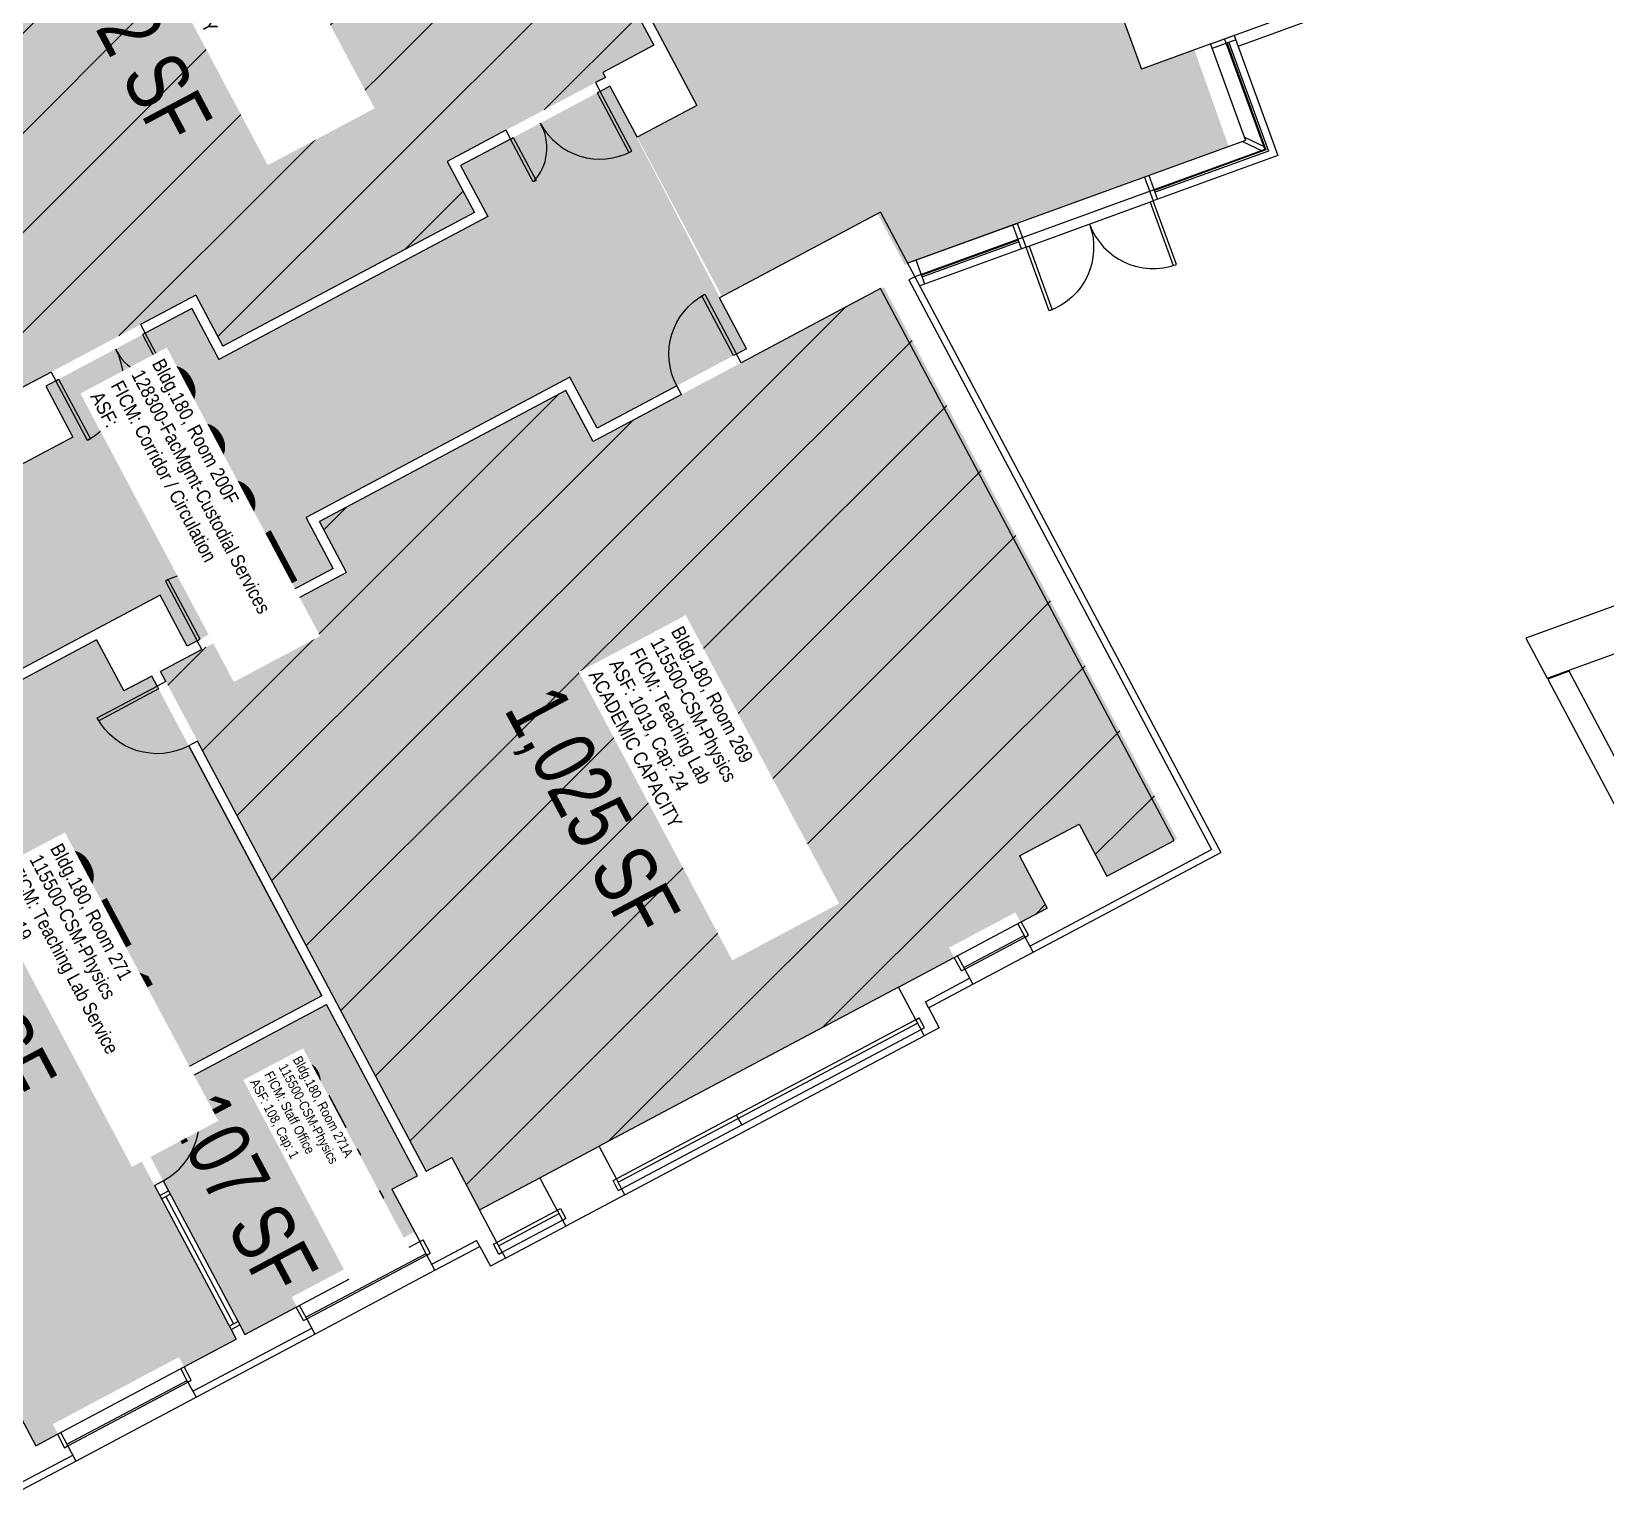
# Model space of a CAD drawing. Header units: inches. Extents: x 69211883 to 69217631, y 27675792 to 27679139.
# Drawn here: x 69212962 to 69213799, y 27676040 to 27676817 of the extents above; entities that cross this region are included whole.
import ezdxf
from ezdxf.enums import TextEntityAlignment as Align

# ---------------------------------------------------------------- set-up
doc = ezdxf.new("R2010")
doc.units = ezdxf.units.IN
doc.header["$LTSCALE"] = 0.25
doc.header["$MEASUREMENT"] = 0
doc.layers.get('0').update_dxf_attribs({"linetype": 'CONTINUOUS'})
for name, color, linetype in [('A-DOOR', 2, 'CONTINUOUS'), ('A-FLOR', 3, 'CONTINUOUS'), ('A-GLAZ', 1, 'CONTINUOUS'), ('A-IDEN-RNUM', 7, 'CONTINUOUS'), ('A-IDEN-SNUM', 4, 'CONTINUOUS'), ('A-IDEN-VNUM', 4, 'CONTINUOUS'), ('A-ROOF', 2, 'CONTINUOUS'), ('A-WALL', 5, 'CONTINUOUS'), ('AREA-TEXT', 3, 'CONTINUOUS'), ('Rooms-Capacity', 4, 'CONTINUOUS'), ('Rooms-Category-Color', 7, 'CONTINUOUS'), ('Rooms-College-Color', 7, 'CONTINUOUS'), ('Rooms-Department-Color', 7, 'CONTINUOUS'), ('Rooms-Division-Color', 7, 'CONTINUOUS'), ('Rooms-Information', 7, 'CONTINUOUS')]:
    doc.layers.add(name, color=color, linetype=linetype)
doc.styles.add('CP_AREA', font='arial.ttf', dxfattribs={"height": 15})
doc.styles.add('CP_ROOMSNUMBER', font='arial.ttf', dxfattribs={"height": 1})
doc.styles.add('CP_ROOMVNUMBER', font='arial.ttf', dxfattribs={"width": 0.85, "height": 0.075})
pattern_1 = [(45, (0, 0), (-26.516504294, 26.516504294), [])]

# ---------------------------------------------------------------- blocks, each defined once
blk = doc.blocks.new('Z08D36')
at = {"linetype": 'Continuous', "lineweight": -3}
blk.add_lwpolyline([(-18, 0), (-16.25, 0), (-16.25, 36), (-18, 36)], close=True, dxfattribs=at)
blk.add_arc((-18, 0), 36, 0, 90)

msp = doc.modelspace()

# ---------------------------------------------------------------- hatches: boundary and pattern name
at = {"layer": 'Rooms-Capacity'}
h = msp.add_hatch(dxfattribs=at)
h.set_pattern_fill('ANSI31', color=256, scale=300, style=0)
h.set_pattern_definition(pattern_1)
h.paths.add_polyline_path([(69213267.37, 27676792.63), (69213265.96, 27676795.28), (69213293.11, 27676809.71), (69213230.39, 27676927.66), (69213203.24, 27676913.22), (69213184.93, 27676947.66), (69213212.08, 27676962.09), (69213153.85, 27677071.62), (69213126.7, 27677057.18), (69213105.57, 27677096.91), (69212803.61, 27676936.35), (69212824.03, 27676897.93), (69212792.25, 27676881.03), (69212771.82, 27676919.45), (69212734.4, 27676899.56), (69212910.63, 27676568.12), (69212948.06, 27676588.02), (69212933.62, 27676615.17), (69213049.5, 27676676.78), (69213063.93, 27676649.63), (69213197.7, 27676720.76), (69213183.26, 27676747.91), (69213267.37, 27676792.63)])
h = msp.add_hatch(dxfattribs=at)
h.set_pattern_fill('ANSI31', color=256, scale=300, style=0)
h.set_pattern_definition(pattern_1)
h.paths.add_polyline_path([(69213488.27, 27676343.09), (69213502.39, 27676350.6), (69213487.61, 27676378.41), (69213519.39, 27676395.31), (69213534.18, 27676367.5), (69213571.6, 27676387.4), (69213415.44, 27676681.09), (69213260.81, 27676598.87), (69213246.37, 27676626.02), (69213115.26, 27676556.3), (69213129.69, 27676529.15), (69213030.69, 27676476.51), (69213172.06, 27676210.64), (69213185.64, 27676217.85), (69213200.43, 27676190.04), (69213232.21, 27676206.94), (69213233.98, 27676207.88), (69213262.23, 27676222.9), (69213264, 27676223.84), (69213422.93, 27676308.35), (69213424.69, 27676309.29), (69213452.95, 27676324.31), (69213450.19, 27676329.5), (69213485.51, 27676348.28)])
at = {"layer": 'Rooms-Category-Color', "true_color": 0xadadad}
for points in [[(69213301.86, 27677207.23), (69213387.65, 27676971.53), (69213477.16, 27677004.11), (69213552.56, 27676796.95), (69213580.74, 27676807.21), (69213598.97, 27676755.84), (69213426.67, 27676692.85), (69213412.17, 27676720.12), (69213329.34, 27676676.08), (69213284.27, 27676760.84), (69213316.05, 27676777.74), (69213134.9, 27677118.45), (69213116.63, 27677108.74)], [(69213269.83, 27676787.99), (69213190.36, 27676745.74), (69213204.8, 27676718.59), (69213061.76, 27676642.53), (69213047.33, 27676669.68), (69212969.63, 27676628.37), (69212984.06, 27676601.22), (69212728.01, 27676465.07), (69212713.57, 27676492.22), (69212634.11, 27676449.97), (69212648.54, 27676422.82), (69212616.76, 27676405.92), (69212602.32, 27676433.07), (69212491.4, 27676374.09), (69212505.84, 27676346.94), (69212253.59, 27676212.82), (69212239.15, 27676239.97), (69212170.45, 27676203.44), (69212229.73, 27676093.81), (69212297.69, 27676129.88), (69212311.92, 27676103.11), (69212394.59, 27676146.93), (69212381.27, 27676171.98), (69212418.57, 27676191.82), (69212433.01, 27676164.67), (69212510.71, 27676205.98), (69212496.27, 27676233.13), (69212694.94, 27676338.76), (69212709.37, 27676311.61), (69212895.79, 27676410.73), (69212881.35, 27676437.88), (69213030.46, 27676517.16), (69213044.89, 27676490.01), (69213122.59, 27676531.32), (69213108.16, 27676558.47), (69213248.55, 27676633.12), (69213262.98, 27676605.97), (69213342.45, 27676648.22)]]:
    msp.add_hatch(color=253, dxfattribs=at).paths.add_polyline_path(points)
at = {"layer": 'Rooms-Category-Color', "true_color": 0xe3f498}
for points in [[(69213267.37, 27676792.63), (69213265.96, 27676795.28), (69213293.11, 27676809.71), (69213230.39, 27676927.66), (69213203.24, 27676913.22), (69213184.93, 27676947.66), (69213212.08, 27676962.09), (69213153.85, 27677071.62), (69213126.7, 27677057.18), (69213105.57, 27677096.91), (69212803.61, 27676936.35), (69212824.03, 27676897.93), (69212792.25, 27676881.03), (69212771.82, 27676919.45), (69212734.4, 27676899.56), (69212910.63, 27676568.12), (69212948.06, 27676588.02), (69212933.62, 27676615.17), (69213049.5, 27676676.78), (69213063.93, 27676649.63), (69213197.7, 27676720.76), (69213183.26, 27676747.91), (69213267.37, 27676792.63)], [(69213488.27, 27676343.09), (69213502.39, 27676350.6), (69213487.61, 27676378.41), (69213519.39, 27676395.31), (69213534.18, 27676367.5), (69213571.6, 27676387.4), (69213415.44, 27676681.09), (69213260.81, 27676598.87), (69213246.37, 27676626.02), (69213115.26, 27676556.3), (69213129.69, 27676529.15), (69213030.69, 27676476.51), (69213172.06, 27676210.64), (69213185.64, 27676217.85), (69213200.43, 27676190.04), (69213232.21, 27676206.94), (69213233.98, 27676207.88), (69213262.23, 27676222.9), (69213264, 27676223.84), (69213422.93, 27676308.35), (69213424.69, 27676309.29), (69213452.95, 27676324.31), (69213450.19, 27676329.5), (69213485.51, 27676348.28)], [(69213043.32, 27676106.36), (69213071.02, 27676121.1), (69213007.76, 27676240.07), (69213007.76, 27676240.07), (69213005.3, 27676244.71), (69213116.56, 27676303.86), (69213026.07, 27676474.05), (69213011.16, 27676466.13), (69212996.72, 27676493.28), (69212888.45, 27676435.71), (69212902.89, 27676408.56), (69212808.19, 27676358.21), (69212964.41, 27676064.41), (69212976.22, 27676070.69), (69212973.4, 27676075.98), (69213040.5, 27676111.66)]]:
    msp.add_hatch(color=61, dxfattribs=at).paths.add_polyline_path(points)
at = {"layer": 'Rooms-Category-Color', "true_color": 0xfa9ba3}
msp.add_hatch(color=241, dxfattribs=at).paths.add_polyline_path([(69213165.88, 27676178.33), (69213153.86, 27676200.96), (69213167.43, 27676208.17), (69213119.02, 27676299.23), (69213012.4, 27676242.54), (69213075.66, 27676123.56), (69213103.36, 27676138.29), (69213100.54, 27676143.59)])
at = {"layer": 'Rooms-College-Color', "true_color": 0xadadad}
for points in [[(69213301.86, 27677207.23), (69213387.65, 27676971.53), (69213477.16, 27677004.11), (69213552.56, 27676796.95), (69213580.74, 27676807.21), (69213598.97, 27676755.84), (69213426.67, 27676692.85), (69213412.17, 27676720.12), (69213329.34, 27676676.08), (69213284.27, 27676760.84), (69213316.05, 27676777.74), (69213134.9, 27677118.45), (69213116.63, 27677108.74)], [(69213269.83, 27676787.99), (69213190.36, 27676745.74), (69213204.8, 27676718.59), (69213061.76, 27676642.53), (69213047.33, 27676669.68), (69212969.63, 27676628.37), (69212984.06, 27676601.22), (69212728.01, 27676465.07), (69212713.57, 27676492.22), (69212634.11, 27676449.97), (69212648.54, 27676422.82), (69212616.76, 27676405.92), (69212602.32, 27676433.07), (69212491.4, 27676374.09), (69212505.84, 27676346.94), (69212253.59, 27676212.82), (69212239.15, 27676239.97), (69212170.45, 27676203.44), (69212229.73, 27676093.81), (69212297.69, 27676129.88), (69212311.92, 27676103.11), (69212394.59, 27676146.93), (69212381.27, 27676171.98), (69212418.57, 27676191.82), (69212433.01, 27676164.67), (69212510.71, 27676205.98), (69212496.27, 27676233.13), (69212694.94, 27676338.76), (69212709.37, 27676311.61), (69212895.79, 27676410.73), (69212881.35, 27676437.88), (69213030.46, 27676517.16), (69213044.89, 27676490.01), (69213122.59, 27676531.32), (69213108.16, 27676558.47), (69213248.55, 27676633.12), (69213262.98, 27676605.97), (69213342.45, 27676648.22)]]:
    msp.add_hatch(color=253, dxfattribs=at).paths.add_polyline_path(points)
at = {"layer": 'Rooms-College-Color', "true_color": 0xffe090}
for points in [[(69213267.37, 27676792.63), (69213265.96, 27676795.28), (69213293.11, 27676809.71), (69213230.39, 27676927.66), (69213203.24, 27676913.22), (69213184.93, 27676947.66), (69213212.08, 27676962.09), (69213153.85, 27677071.62), (69213126.7, 27677057.18), (69213105.57, 27677096.91), (69212803.61, 27676936.35), (69212824.03, 27676897.93), (69212792.25, 27676881.03), (69212771.82, 27676919.45), (69212734.4, 27676899.56), (69212910.63, 27676568.12), (69212948.06, 27676588.02), (69212933.62, 27676615.17), (69213049.5, 27676676.78), (69213063.93, 27676649.63), (69213197.7, 27676720.76), (69213183.26, 27676747.91), (69213267.37, 27676792.63)], [(69213488.27, 27676343.09), (69213502.39, 27676350.6), (69213487.61, 27676378.41), (69213519.39, 27676395.31), (69213534.18, 27676367.5), (69213571.6, 27676387.4), (69213415.44, 27676681.09), (69213260.81, 27676598.87), (69213246.37, 27676626.02), (69213115.26, 27676556.3), (69213129.69, 27676529.15), (69213030.69, 27676476.51), (69213172.06, 27676210.64), (69213185.64, 27676217.85), (69213200.43, 27676190.04), (69213232.21, 27676206.94), (69213233.98, 27676207.88), (69213262.23, 27676222.9), (69213264, 27676223.84), (69213422.93, 27676308.35), (69213424.69, 27676309.29), (69213452.95, 27676324.31), (69213450.19, 27676329.5), (69213485.51, 27676348.28)], [(69213043.32, 27676106.36), (69213071.02, 27676121.1), (69213007.76, 27676240.07), (69213007.76, 27676240.07), (69213005.3, 27676244.71), (69213116.56, 27676303.86), (69213026.07, 27676474.05), (69213011.16, 27676466.13), (69212996.72, 27676493.28), (69212888.45, 27676435.71), (69212902.89, 27676408.56), (69212808.19, 27676358.21), (69212964.41, 27676064.41), (69212976.22, 27676070.69), (69212973.4, 27676075.98), (69213040.5, 27676111.66)], [(69213165.88, 27676178.33), (69213153.86, 27676200.96), (69213167.43, 27676208.17), (69213119.02, 27676299.23), (69213012.4, 27676242.54), (69213075.66, 27676123.56), (69213103.36, 27676138.29), (69213100.54, 27676143.59)]]:
    msp.add_hatch(color=41, dxfattribs=at).paths.add_polyline_path(points)
at = {"layer": 'Rooms-Department-Color', "true_color": 0xacacac}
for points in [[(69213301.86, 27677207.23), (69213387.65, 27676971.53), (69213477.16, 27677004.11), (69213552.56, 27676796.95), (69213580.74, 27676807.21), (69213598.97, 27676755.84), (69213426.67, 27676692.85), (69213412.17, 27676720.12), (69213329.34, 27676676.08), (69213284.27, 27676760.84), (69213316.05, 27676777.74), (69213134.9, 27677118.45), (69213116.63, 27677108.74)], [(69213269.83, 27676787.99), (69213190.36, 27676745.74), (69213204.8, 27676718.59), (69213061.76, 27676642.53), (69213047.33, 27676669.68), (69212969.63, 27676628.37), (69212984.06, 27676601.22), (69212728.01, 27676465.07), (69212713.57, 27676492.22), (69212634.11, 27676449.97), (69212648.54, 27676422.82), (69212616.76, 27676405.92), (69212602.32, 27676433.07), (69212491.4, 27676374.09), (69212505.84, 27676346.94), (69212253.59, 27676212.82), (69212239.15, 27676239.97), (69212170.45, 27676203.44), (69212229.73, 27676093.81), (69212297.69, 27676129.88), (69212311.92, 27676103.11), (69212394.59, 27676146.93), (69212381.27, 27676171.98), (69212418.57, 27676191.82), (69212433.01, 27676164.67), (69212510.71, 27676205.98), (69212496.27, 27676233.13), (69212694.94, 27676338.76), (69212709.37, 27676311.61), (69212895.79, 27676410.73), (69212881.35, 27676437.88), (69213030.46, 27676517.16), (69213044.89, 27676490.01), (69213122.59, 27676531.32), (69213108.16, 27676558.47), (69213248.55, 27676633.12), (69213262.98, 27676605.97), (69213342.45, 27676648.22)]]:
    msp.add_hatch(color=253, dxfattribs=at).paths.add_polyline_path(points)
at = {"layer": 'Rooms-Department-Color', "true_color": 0xffe090}
for points in [[(69213267.37, 27676792.63), (69213265.96, 27676795.28), (69213293.11, 27676809.71), (69213230.39, 27676927.66), (69213203.24, 27676913.22), (69213184.93, 27676947.66), (69213212.08, 27676962.09), (69213153.85, 27677071.62), (69213126.7, 27677057.18), (69213105.57, 27677096.91), (69212803.61, 27676936.35), (69212824.03, 27676897.93), (69212792.25, 27676881.03), (69212771.82, 27676919.45), (69212734.4, 27676899.56), (69212910.63, 27676568.12), (69212948.06, 27676588.02), (69212933.62, 27676615.17), (69213049.5, 27676676.78), (69213063.93, 27676649.63), (69213197.7, 27676720.76), (69213183.26, 27676747.91), (69213267.37, 27676792.63)], [(69213488.27, 27676343.09), (69213502.39, 27676350.6), (69213487.61, 27676378.41), (69213519.39, 27676395.31), (69213534.18, 27676367.5), (69213571.6, 27676387.4), (69213415.44, 27676681.09), (69213260.81, 27676598.87), (69213246.37, 27676626.02), (69213115.26, 27676556.3), (69213129.69, 27676529.15), (69213030.69, 27676476.51), (69213172.06, 27676210.64), (69213185.64, 27676217.85), (69213200.43, 27676190.04), (69213232.21, 27676206.94), (69213233.98, 27676207.88), (69213262.23, 27676222.9), (69213264, 27676223.84), (69213422.93, 27676308.35), (69213424.69, 27676309.29), (69213452.95, 27676324.31), (69213450.19, 27676329.5), (69213485.51, 27676348.28)], [(69213043.32, 27676106.36), (69213071.02, 27676121.1), (69213007.76, 27676240.07), (69213007.76, 27676240.07), (69213005.3, 27676244.71), (69213116.56, 27676303.86), (69213026.07, 27676474.05), (69213011.16, 27676466.13), (69212996.72, 27676493.28), (69212888.45, 27676435.71), (69212902.89, 27676408.56), (69212808.19, 27676358.21), (69212964.41, 27676064.41), (69212976.22, 27676070.69), (69212973.4, 27676075.98), (69213040.5, 27676111.66)], [(69213165.88, 27676178.33), (69213153.86, 27676200.96), (69213167.43, 27676208.17), (69213119.02, 27676299.23), (69213012.4, 27676242.54), (69213075.66, 27676123.56), (69213103.36, 27676138.29), (69213100.54, 27676143.59)]]:
    msp.add_hatch(color=41, dxfattribs=at).paths.add_polyline_path(points)
at = {"layer": 'Rooms-Division-Color', "true_color": 0xadadad}
for points in [[(69213301.86, 27677207.23), (69213387.65, 27676971.53), (69213477.16, 27677004.11), (69213552.56, 27676796.95), (69213580.74, 27676807.21), (69213598.97, 27676755.84), (69213426.67, 27676692.85), (69213412.17, 27676720.12), (69213329.34, 27676676.08), (69213284.27, 27676760.84), (69213316.05, 27676777.74), (69213134.9, 27677118.45), (69213116.63, 27677108.74)], [(69213269.83, 27676787.99), (69213190.36, 27676745.74), (69213204.8, 27676718.59), (69213061.76, 27676642.53), (69213047.33, 27676669.68), (69212969.63, 27676628.37), (69212984.06, 27676601.22), (69212728.01, 27676465.07), (69212713.57, 27676492.22), (69212634.11, 27676449.97), (69212648.54, 27676422.82), (69212616.76, 27676405.92), (69212602.32, 27676433.07), (69212491.4, 27676374.09), (69212505.84, 27676346.94), (69212253.59, 27676212.82), (69212239.15, 27676239.97), (69212170.45, 27676203.44), (69212229.73, 27676093.81), (69212297.69, 27676129.88), (69212311.92, 27676103.11), (69212394.59, 27676146.93), (69212381.27, 27676171.98), (69212418.57, 27676191.82), (69212433.01, 27676164.67), (69212510.71, 27676205.98), (69212496.27, 27676233.13), (69212694.94, 27676338.76), (69212709.37, 27676311.61), (69212895.79, 27676410.73), (69212881.35, 27676437.88), (69213030.46, 27676517.16), (69213044.89, 27676490.01), (69213122.59, 27676531.32), (69213108.16, 27676558.47), (69213248.55, 27676633.12), (69213262.98, 27676605.97), (69213342.45, 27676648.22)]]:
    msp.add_hatch(color=253, dxfattribs=at).paths.add_polyline_path(points)
at = {"layer": 'Rooms-Division-Color', "true_color": 0xffe090}
for points in [[(69213267.37, 27676792.63), (69213265.96, 27676795.28), (69213293.11, 27676809.71), (69213230.39, 27676927.66), (69213203.24, 27676913.22), (69213184.93, 27676947.66), (69213212.08, 27676962.09), (69213153.85, 27677071.62), (69213126.7, 27677057.18), (69213105.57, 27677096.91), (69212803.61, 27676936.35), (69212824.03, 27676897.93), (69212792.25, 27676881.03), (69212771.82, 27676919.45), (69212734.4, 27676899.56), (69212910.63, 27676568.12), (69212948.06, 27676588.02), (69212933.62, 27676615.17), (69213049.5, 27676676.78), (69213063.93, 27676649.63), (69213197.7, 27676720.76), (69213183.26, 27676747.91), (69213267.37, 27676792.63)], [(69213488.27, 27676343.09), (69213502.39, 27676350.6), (69213487.61, 27676378.41), (69213519.39, 27676395.31), (69213534.18, 27676367.5), (69213571.6, 27676387.4), (69213415.44, 27676681.09), (69213260.81, 27676598.87), (69213246.37, 27676626.02), (69213115.26, 27676556.3), (69213129.69, 27676529.15), (69213030.69, 27676476.51), (69213172.06, 27676210.64), (69213185.64, 27676217.85), (69213200.43, 27676190.04), (69213232.21, 27676206.94), (69213233.98, 27676207.88), (69213262.23, 27676222.9), (69213264, 27676223.84), (69213422.93, 27676308.35), (69213424.69, 27676309.29), (69213452.95, 27676324.31), (69213450.19, 27676329.5), (69213485.51, 27676348.28)], [(69213043.32, 27676106.36), (69213071.02, 27676121.1), (69213007.76, 27676240.07), (69213007.76, 27676240.07), (69213005.3, 27676244.71), (69213116.56, 27676303.86), (69213026.07, 27676474.05), (69213011.16, 27676466.13), (69212996.72, 27676493.28), (69212888.45, 27676435.71), (69212902.89, 27676408.56), (69212808.19, 27676358.21), (69212964.41, 27676064.41), (69212976.22, 27676070.69), (69212973.4, 27676075.98), (69213040.5, 27676111.66)], [(69213165.88, 27676178.33), (69213153.86, 27676200.96), (69213167.43, 27676208.17), (69213119.02, 27676299.23), (69213012.4, 27676242.54), (69213075.66, 27676123.56), (69213103.36, 27676138.29), (69213100.54, 27676143.59)]]:
    msp.add_hatch(color=41, dxfattribs=at).paths.add_polyline_path(points)

# ---------------------------------------------------------------- linework, layer by layer
at = {"layer": 'A-DOOR'}
for points in [[(69213216.85, 27676759.82), (69213218.4, 27676760.64), (69213230.55, 27676737.8), (69213229, 27676736.98)], [(69213022.6, 27676656.54), (69213021.06, 27676655.72), (69213033.21, 27676632.87), (69213034.75, 27676633.69)], [(69213097.87, 27676518.18), (69213096.33, 27676517.36), (69213084.18, 27676540.2), (69213085.72, 27676541.03)]]:
    msp.add_lwpolyline(points, close=True, dxfattribs=at)
for centre, start, end in [((69213210.1, 27676755.11), 316.18333, 30.16793), ((69213030.29, 27676659.5), 205.83207, 279.81667), ((69213104.62, 27676522.89), 136.18333, 210.16793)]:
    msp.add_arc(centre, 26.19, start, end, dxfattribs=at)
at = {"layer": 'A-FLOR'}
msp.add_lwpolyline([(69213604, 27676809.29), (69214180.47, 27677019.11), (69214178.42, 27677024.75)], dxfattribs=at)
at = {"layer": 'A-GLAZ'}
for p, q in [((69213601.94, 27676814.93), (69213589.26, 27676810.31)), ((69213601.94, 27676814.93), (69213625.2, 27676751.02)), ((69213589.26, 27676810.31), (69213607.9, 27676759.09)), ((69213602.8, 27676812.58), (69213590.11, 27676807.96)), ((69213598.1, 27676810.87), (69213618.79, 27676754.01)), ((69213599.04, 27676811.21), (69213620.08, 27676753.41)), ((69213607.9, 27676759.09), (69213554.21, 27676739.55)), ((69213606.24, 27676758.49), (69213617.13, 27676753.41)), ((69213607.3, 27676760.75), (69213618.19, 27676755.67)), ((69213625.2, 27676751.02), (69213558.83, 27676726.86)), ((69213618.79, 27676754.01), (69213559.47, 27676732.42)), ((69213620.08, 27676753.41), (69213559.81, 27676731.48)), ((69213554.21, 27676739.55), (69213558.83, 27676726.86)), ((69213556.56, 27676740.4), (69213561.18, 27676727.72)), ((69213491.17, 27676702.24), (69213558.83, 27676726.86)), ((69213486.55, 27676714.92), (69213428.32, 27676693.73)), ((69213488.82, 27676701.38), (69213484.2, 27676714.07)), ((69213491.17, 27676702.24), (69213486.55, 27676714.92)), ((69213487.11, 27676706.08), (69213435.69, 27676687.37)), ((69213487.45, 27676705.14), (69213436.03, 27676686.43)), ((69213491.17, 27676702.24), (69213434.72, 27676681.69)), ((69213437.4, 27676682.67), (69213432.78, 27676695.35)), ((69213452.95, 27676324.31), (69213488.6, 27676343.27)), ((69213490.65, 27676335.15), (69213486.83, 27676342.33)), ((69213458.06, 27676318.96), (69213490.18, 27676336.04)), ((69213458.53, 27676318.08), (69213490.65, 27676335.15)), ((69213458.53, 27676318.08), (69213454.71, 27676325.25)), ((69213462.81, 27676310.02), (69213494.93, 27676327.1)), ((69213423.26, 27676308.52), (69213264, 27676223.84)), ((69213271.45, 27676205.58), (69213434.24, 27676292.14)), ((69213274.15, 27676204.75), (69213433.41, 27676289.43)), ((69213435.29, 27676285.9), (69213432.47, 27676291.2)), ((69213276.03, 27676201.22), (69213435.29, 27676285.9)), ((69213277.73, 27676198.02), (69213436.99, 27676282.7)), ((69213339.88, 27676235.17), (69213337.07, 27676240.47)), ((69213200.43, 27676190.04), (69213232.54, 27676207.12)), ((69213276.03, 27676201.22), (69213273.21, 27676206.52)), ((69213030.3, 27676197.69), (69213068.21, 27676126.39)), ((69213031.23, 27676195.92), (69213035.87, 27676198.39)), ((69213033.55, 27676197.16), (69213069.58, 27676129.39)), ((69213034.93, 27676200.16), (69213072.84, 27676128.86)), ((69213207.87, 27676171.77), (69213243.52, 27676190.73)), ((69213210.58, 27676170.95), (69213242.7, 27676188.02)), ((69213241.76, 27676189.79), (69213244.57, 27676184.49)), ((69213212.46, 27676167.42), (69213244.57, 27676184.49)), ((69213214.16, 27676164.22), (69213246.28, 27676181.29)), ((69213102.96, 27676138.22), (69213168.63, 27676173.14)), ((69213172.45, 27676165.96), (69213168.63, 27676173.14)), ((69213212.46, 27676167.42), (69213209.64, 27676172.71)), ((69213108.07, 27676132.87), (69213171.98, 27676166.85)), ((69213108.54, 27676131.99), (69213172.45, 27676165.96)), ((69213112.83, 27676123.93), (69213176.73, 27676157.91)), ((69213108.54, 27676131.99), (69213104.73, 27676139.16)), ((69213067.27, 27676128.16), (69213071.9, 27676130.62)), ((69212975.82, 27676070.62), (69213043.25, 27676106.47)), ((69213045.3, 27676098.36), (69213041.49, 27676105.53)), ((69212980.93, 27676065.26), (69213044.83, 27676099.24)), ((69212981.4, 27676064.38), (69213045.3, 27676098.36)), ((69212985.68, 27676056.32), (69213049.59, 27676090.3)), ((69212981.4, 27676064.38), (69212977.59, 27676071.56))]:
    msp.add_line(p, q, dxfattribs=at)
for points in [[(69213836.42, 27676523.15), (69213757.07, 27676494.27), (69213768.45, 27676472.87), (69213844.63, 27676500.6)], [(69213832.62, 27676329.41), (69213852.65, 27676340.06), (69213780.07, 27676476.57), (69213768.68, 27676472.43)], [(69213768.68, 27676472.43), (69213838.3, 27676341.49), (69213829.78, 27676336.96)]]:
    msp.add_lwpolyline(points, dxfattribs=at)
at = {"layer": 'A-ROOF'}
for points in [[(69213589.26, 27676810.31), (69213607.9, 27676759.09), (69213429.2, 27676694.05)], [(69213596.78, 27676813.04), (69213618.15, 27676754.31), (69213431.94, 27676686.53)]]:
    msp.add_lwpolyline(points, dxfattribs=at)
at = {"layer": 'A-WALL'}
for p, q in [((69213134.9, 27677118.45), (69213316.05, 27676777.74)), ((69213230.39, 27676927.66), (69213293.11, 27676809.71)), ((69213704.64, 27676852.3), (69213589.26, 27676810.31)), ((69213538.91, 27676834.42), (69213552.55, 27676796.95)), ((69213293.11, 27676809.71), (69213265.96, 27676795.28)), ((69213589.49, 27676810.39), (69213552.55, 27676796.95)), ((69213267.37, 27676792.63), (69213262.07, 27676789.81)), ((69213262.07, 27676789.81), (69213264.53, 27676785.17)), ((69213265.96, 27676795.28), (69213267.37, 27676792.63)), ((69213269.83, 27676787.99), (69213264.53, 27676785.17)), ((69213269.83, 27676787.99), (69213284.27, 27676760.84)), ((69213316.05, 27676777.74), (69213284.27, 27676760.84)), ((69213214.39, 27676764.46), (69213183.26, 27676747.91)), ((69213214.39, 27676764.46), (69213216.85, 27676759.82)), ((69213216.85, 27676759.82), (69213190.36, 27676745.74)), ((69213183.26, 27676747.91), (69213197.7, 27676720.76)), ((69213190.36, 27676745.74), (69213204.8, 27676718.59)), ((69213204.8, 27676718.59), (69213061.76, 27676642.53)), ((69213197.7, 27676720.76), (69213063.93, 27676649.63)), ((69213413.66, 27676720.91), (69213328.01, 27676675.37)), ((69213413.66, 27676720.91), (69213431.94, 27676686.53)), ((69213413.78, 27676680.21), (69213339.61, 27676640.77)), ((69213569.94, 27676386.52), (69213413.78, 27676680.21)), ((69213431.94, 27676686.53), (69213428.74, 27676684.83)), ((69213428.74, 27676684.83), (69213589.91, 27676381.7)), ((69213431.94, 27676686.53), (69213594.81, 27676380.2)), ((69213049.5, 27676676.78), (69213020.14, 27676661.17)), ((69213049.5, 27676676.78), (69213063.93, 27676649.63)), ((69213342.45, 27676648.22), (69213328.01, 27676675.37)), ((69213047.33, 27676669.68), (69213022.6, 27676656.54)), ((69213047.33, 27676669.68), (69213061.76, 27676642.53)), ((69213020.14, 27676661.17), (69213022.6, 27676656.54)), ((69213342.45, 27676648.22), (69213337.15, 27676645.41)), ((69213339.61, 27676640.77), (69213337.15, 27676645.41)), ((69212972.46, 27676635.82), (69212933.61, 27676615.17)), ((69212974.93, 27676631.19), (69212969.63, 27676628.37)), ((69212972.46, 27676635.82), (69212974.93, 27676631.19)), ((69213248.55, 27676633.12), (69213108.16, 27676558.47)), ((69213262.98, 27676605.97), (69213248.55, 27676633.12)), ((69212969.63, 27676628.37), (69212984.06, 27676601.22)), ((69213246.37, 27676626.02), (69213115.26, 27676556.3)), ((69213260.81, 27676598.87), (69213246.37, 27676626.02)), ((69213307.83, 27676623.87), (69213260.81, 27676598.87)), ((69213305.36, 27676628.5), (69213262.98, 27676605.97)), ((69213307.83, 27676623.87), (69213305.36, 27676628.5)), ((69212984.06, 27676601.22), (69212728.01, 27676465.07)), ((69213122.59, 27676531.32), (69213108.16, 27676558.47)), ((69213129.69, 27676529.15), (69213115.26, 27676556.3)), ((69213122.59, 27676531.32), (69213097.87, 27676518.18)), ((69213129.69, 27676529.15), (69213100.34, 27676513.54)), ((69213030.46, 27676517.16), (69212881.35, 27676437.88)), ((69213044.89, 27676490.01), (69213030.46, 27676517.16)), ((69213100.34, 27676513.54), (69213097.87, 27676518.18)), ((69212996.72, 27676493.28), (69212888.45, 27676435.71)), ((69212996.72, 27676493.28), (69213011.16, 27676466.13)), ((69213052.66, 27676488.19), (69213030.69, 27676476.51)), ((69213050.19, 27676492.83), (69213044.89, 27676490.01)), ((69213052.66, 27676488.19), (69213050.19, 27676492.83)), ((69213026.06, 27676474.05), (69213011.16, 27676466.13)), ((69213026.07, 27676474.05), (69213012.49, 27676466.83)), ((69213028.87, 27676468.75), (69213026.06, 27676474.05)), ((69213033.51, 27676471.22), (69213028.87, 27676468.75)), ((69213033.51, 27676471.22), (69213030.69, 27676476.51)), ((69213050.41, 27676439.43), (69213045.78, 27676436.97)), ((69213045.78, 27676436.97), (69213116.56, 27676303.86)), ((69213116.55, 27676303.86), (69213045.78, 27676436.97)), ((69213172.06, 27676210.64), (69213050.41, 27676439.43)), ((69213487.61, 27676378.41), (69213519.39, 27676395.31)), ((69213519.39, 27676395.31), (69213534.18, 27676367.5)), ((69213487.61, 27676378.41), (69213502.39, 27676350.6)), ((69213493.23, 27676330.3), (69213589.91, 27676381.7)), ((69213494.93, 27676327.1), (69213594.81, 27676380.2)), ((69213534.18, 27676367.5), (69213569.94, 27676386.52)), ((69213488.6, 27676343.27), (69213502.39, 27676350.6)), ((69213492.41, 27676336.09), (69213488.6, 27676343.27)), ((69213490.65, 27676335.15), (69213492.41, 27676336.09)), ((69213494.93, 27676327.1), (69213490.65, 27676335.15)), ((69212827.91, 27676321.12), (69212964.35, 27676064.52)), ((69213423.26, 27676308.52), (69213452.95, 27676324.31)), ((69213456.76, 27676317.14), (69213452.95, 27676324.31)), ((69213437.61, 27676300.72), (69213461.11, 27676313.22)), ((69213456.76, 27676317.14), (69213458.53, 27676318.08)), ((69213458.53, 27676318.08), (69213462.81, 27676310.02)), ((69213116.55, 27676303.86), (69213005.3, 27676244.71)), ((69213432.47, 27676291.2), (69213423.26, 27676308.52)), ((69213439.31, 27676297.52), (69213462.81, 27676310.02)), ((69213012.4, 27676242.54), (69213119.01, 27676299.23)), ((69213167.43, 27676208.17), (69213119.01, 27676299.23)), ((69213439.37, 27676297.41), (69213437.61, 27676300.72)), ((69213439.37, 27676297.41), (69213444.95, 27676286.93)), ((69213432.47, 27676291.2), (69213434.24, 27676292.14)), ((69213437.06, 27676286.84), (69213434.24, 27676292.14)), ((69213435.29, 27676285.9), (69213437.06, 27676286.84)), ((69213444.95, 27676286.93), (69213436.99, 27676282.7)), ((69213436.99, 27676282.7), (69213435.29, 27676285.9)), ((69213005.3, 27676244.71), (69213010.58, 27676234.77)), ((69213010.58, 27676234.77), (69213015.21, 27676237.24)), ((69213012.4, 27676242.54), (69213015.21, 27676237.24)), ((69213232.54, 27676207.12), (69213264, 27676223.84)), ((69213273.21, 27676206.52), (69213264, 27676223.84)), ((69213172.06, 27676210.64), (69213185.64, 27676217.85)), ((69213185.64, 27676217.85), (69213200.43, 27676190.04)), ((69213027.48, 27676202.99), (69213032.11, 27676205.45)), ((69213027.48, 27676202.99), (69213030.3, 27676197.69)), ((69213032.11, 27676205.45), (69213034.93, 27676200.16)), ((69213153.84, 27676200.95), (69213167.43, 27676208.17)), ((69213241.76, 27676189.79), (69213232.54, 27676207.12)), ((69213271.45, 27676205.58), (69213273.21, 27676206.52)), ((69213274.26, 27676200.28), (69213271.45, 27676205.58)), ((69213030.3, 27676197.69), (69213034.93, 27676200.16)), ((69213153.84, 27676200.95), (69213168.63, 27676173.14)), ((69213277.73, 27676198.02), (69213246.28, 27676181.29)), ((69213274.26, 27676200.28), (69213276.03, 27676201.22)), ((69213277.73, 27676198.02), (69213276.03, 27676201.22)), ((69213209.64, 27676172.71), (69213200.43, 27676190.04)), ((69213241.76, 27676189.79), (69213243.52, 27676190.73)), ((69213243.52, 27676190.73), (69213246.34, 27676185.43)), ((69213244.57, 27676184.49), (69213246.34, 27676185.43)), ((69213244.57, 27676184.49), (69213246.28, 27676181.29)), ((69213168.63, 27676173.14), (69213170.4, 27676174.08)), ((69213174.21, 27676166.9), (69213170.4, 27676174.08)), ((69213175.03, 27676161.11), (69213198.88, 27676173.79)), ((69213176.73, 27676157.91), (69213200.58, 27676170.59)), ((69213200.58, 27676170.59), (69213198.88, 27676173.79)), ((69213200.58, 27676170.59), (69213206.21, 27676159.99)), ((69213207.87, 27676171.77), (69213209.64, 27676172.71)), ((69213210.69, 27676166.48), (69213207.87, 27676171.77)), ((69213172.45, 27676165.96), (69213174.21, 27676166.9)), ((69213176.73, 27676157.91), (69213172.45, 27676165.96)), ((69213214.16, 27676164.22), (69213206.21, 27676159.99)), ((69213210.69, 27676166.48), (69213212.46, 27676167.42)), ((69213212.46, 27676167.42), (69213214.16, 27676164.22)), ((69213075.6, 27676123.67), (69213102.96, 27676138.22)), ((69213106.78, 27676131.05), (69213102.96, 27676138.22)), ((69213047.88, 27676093.5), (69213111.13, 27676127.13)), ((69213068.21, 27676126.39), (69213072.84, 27676128.86)), ((69213072.84, 27676128.86), (69213075.6, 27676123.67)), ((69213106.78, 27676131.05), (69213108.54, 27676131.99)), ((69213108.54, 27676131.99), (69213112.83, 27676123.93)), ((69213043.25, 27676106.47), (69213070.96, 27676121.21)), ((69213049.59, 27676090.3), (69213112.83, 27676123.93)), ((69213068.21, 27676126.39), (69213070.96, 27676121.21)), ((69213047.07, 27676099.3), (69213043.25, 27676106.47)), ((69213045.3, 27676098.36), (69213047.07, 27676099.3)), ((69213045.3, 27676098.36), (69213049.59, 27676090.3)), ((69212964.35, 27676064.52), (69212975.82, 27676070.62)), ((69212975.82, 27676070.62), (69212979.63, 27676063.44)), ((69212979.63, 27676063.44), (69212981.4, 27676064.38)), ((69212981.4, 27676064.38), (69212985.68, 27676056.32)), ((69212952.53, 27676042.8), (69212983.98, 27676059.53)), ((69212954.23, 27676039.6), (69212985.68, 27676056.32))]:
    msp.add_line(p, q, dxfattribs=at)

# ---------------------------------------------------------------- block references
at = {"layer": 'A-DOOR'}
for p, rotation in [((69213248.64, 27676776.72), 207.9999566150966), ((69213541.91, 27676720.71), 200.0000002536421), ((69213066.08, 27676501.28), 27.99995661509669), ((69213023.66, 27676221.35), 297.999999989628)]:
    msp.add_blockref('Z08D36', p, dxfattribs=dict(at, rotation=rotation))
at = {"layer": 'A-DOOR', "xscale": -1}
for p, rotation in [((69213508.08, 27676708.39), 199.9999997476054), ((69213321.26, 27676636.96), 28.0000433877166), ((69212990.82, 27676639.64), 208.0000433877166), ((69213037.32, 27676452.86), 118.000013047344)]:
    msp.add_blockref('Z08D36', p, dxfattribs=dict(at, rotation=rotation))

# ---------------------------------------------------------------- texts
at = {"layer": 'A-IDEN-RNUM', "style": 'CP_ROOMSNUMBER'}
for s, p in [('0269-00', (69213301.17, 27676439.13)), ('0271-00', (69212982.21, 27676329.56)), ('0271-A0', (69213112.39, 27676219.6))]:
    msp.add_text(s, height=1, dxfattribs=at).set_placement(p, align=Align.MIDDLE)
at = {"layer": 'A-IDEN-SNUM', "style": 'CP_ROOMSNUMBER'}
for s, p in [('1800026900', (69213301.17, 27676439.13)), ('1800027100', (69212982.21, 27676329.56)), ('18000271A0', (69213112.39, 27676219.6))]:
    msp.add_text(s, height=1, dxfattribs=at).set_placement(p, align=Align.MIDDLE)
at = {"layer": 'A-IDEN-VNUM', "style": 'CP_ROOMVNUMBER', "width": 0.85}
for s, height, p in [('272', 52, (69213058.32, 27676864.57)), ('200F', 52, (69213048.71, 27676572.72)), ('269', 52, (69213305.05, 27676441.19)), ('271', 52, (69212986.08, 27676331.62)), ('271A', 36, (69213116.26, 27676221.66))]:
    msp.add_text(s, height=height, rotation=298, dxfattribs=at).set_placement(p, align=Align.MIDDLE)
at = {"layer": 'AREA-TEXT', "style": 'CP_AREA', "width": 0.75}
for s, p in [('1,092 SF', (69213011.62, 27676824.03)), ('1,025 SF', (69213260.64, 27676402.19)), ('471 SF', (69212935.65, 27676301.89)), ('107 SF', (69213074.73, 27676198.98))]:
    msp.add_text(s, height=33, rotation=298, dxfattribs=at).set_placement(p, align=Align.MIDDLE_CENTER)

# ---------------------------------------------------------------- next in the draw order: texts
at = {"layer": 'Rooms-Information', "attachment_point": 7, "rotation": 298, "style": 'CP_ROOMVNUMBER', "bg_fill": 3, "box_fill_scale": 1.5, "bg_fill_color": 256, "bg_fill_true_color": 13158600, "bg_fill_transparency": 0}
for s, insert, char_height, width in [('Bldg.180, Room 272^M^J115500-CSM-Physics^M^JFICM: Teaching Lab^M^JASF: 1030, Cap: 24^M^JACADEMIC CAPACITY', (69213011.09, 27676897.8), 7.42857, 166.4), ('Bldg.180, Room 200F^M^J128300-FacMgmt-Custodial Services^M^JFICM: Corridor / Circulation^M^JASF: ', (69212993.02, 27676622.8), 7.4286, 166.4), ('Bldg.180, Room 269^M^J115500-CSM-Physics^M^JFICM: Teaching Lab^M^JASF: 1019, Cap: 24^M^JACADEMIC CAPACITY', (69213258.2, 27676474.63), 7.42857, 166.4), ('Bldg.180, Room 271^M^J115500-CSM-Physics^M^JFICM: Teaching Lab Service^M^JASF: 419', (69212938.85, 27676364.85), 7.4286, 166.4), ('Bldg.180, Room 271A^M^J115500-CSM-Physics^M^JFICM: Staff Office^M^JASF: 108, Cap: 1', (69213076.85, 27676257.28), 5.1429, 115.2)]:
    msp.add_mtext(s, dxfattribs=dict(at, insert=insert, char_height=char_height, width=width))

doc.saveas('drawing.dxf')
